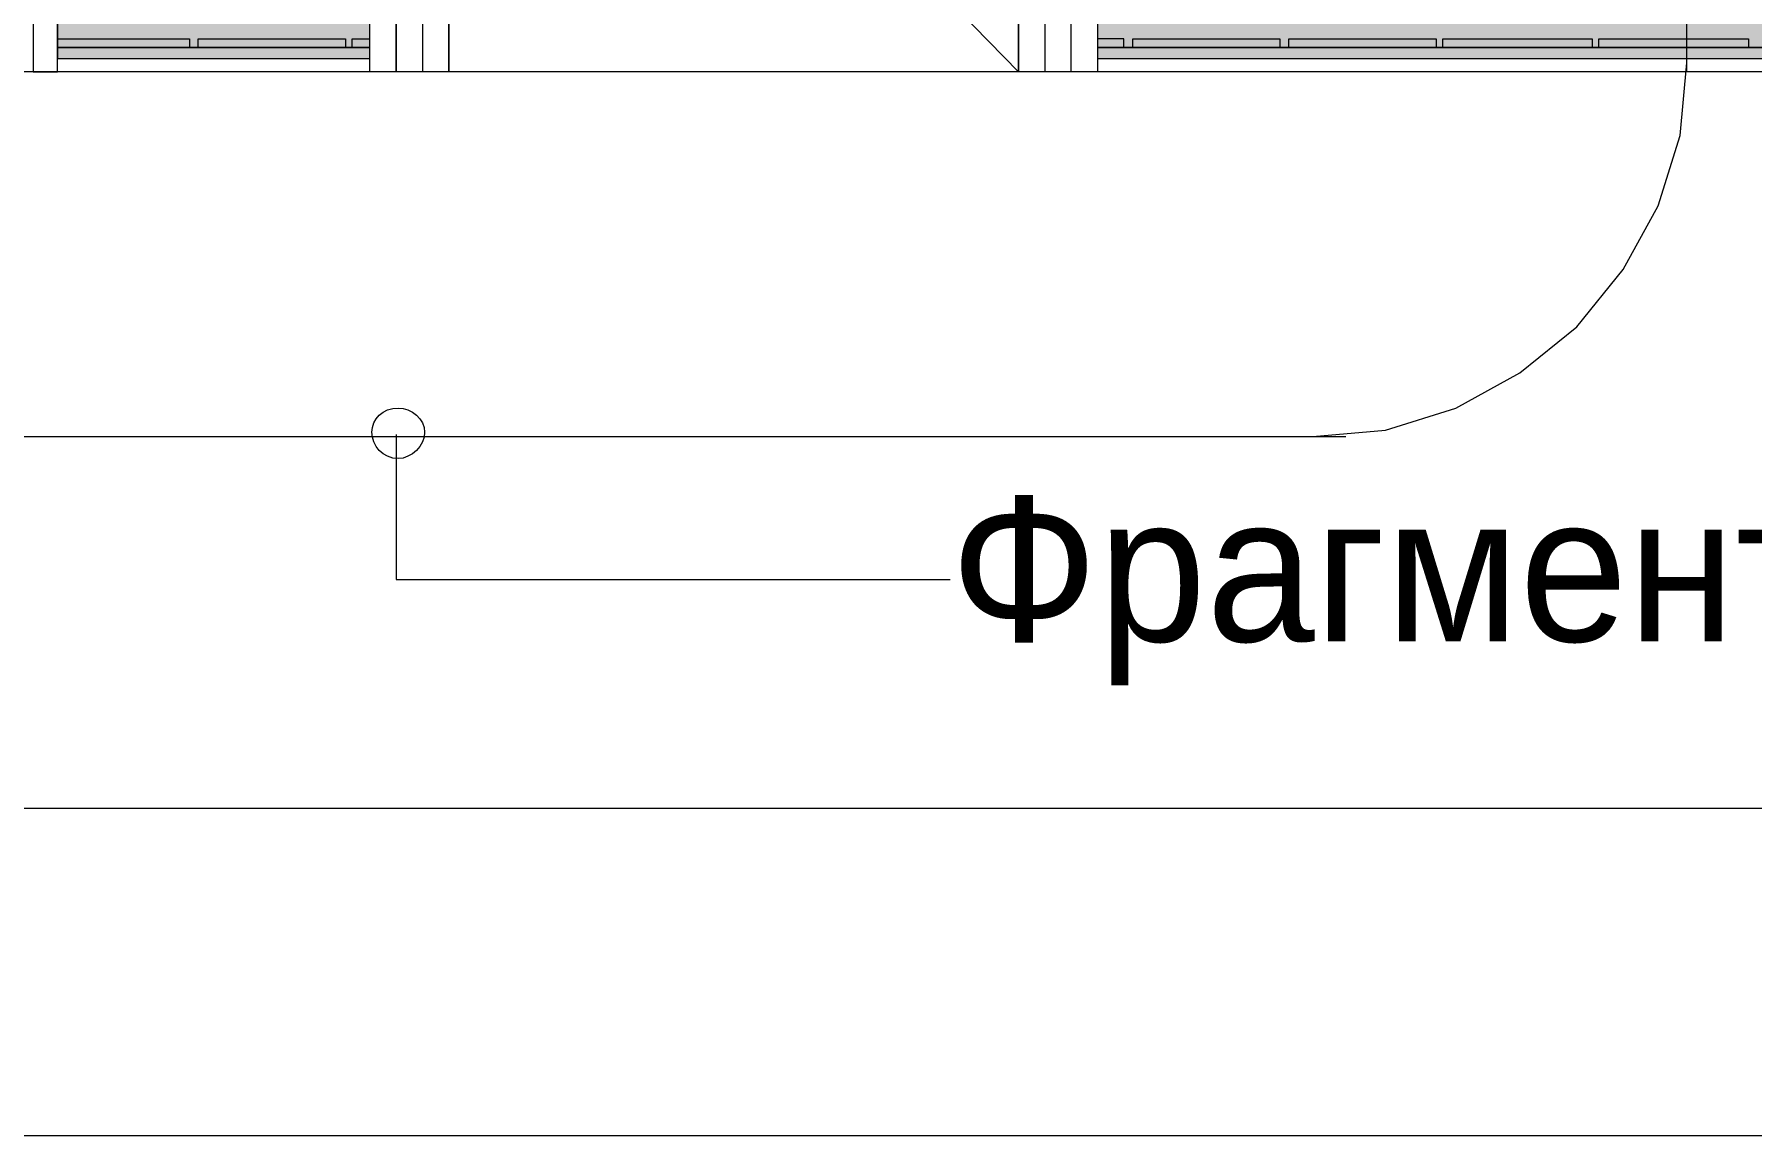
# Model space of a CAD drawing. Header units: millimetres. Extents: x -28928 to 100580, y -22867 to 36490.
# Drawn here: x -19322 to -16018, y 14249 to 16369 of the extents above; entities that cross this region are included whole.
import ezdxf

# ---------------------------------------------------------------- set-up
doc = ezdxf.new("R2010")
doc.units = ezdxf.units.MM
doc.layers.add('PDF _Геометрия', color=7, linetype='Continuous', true_color=0x8f8e8d)
doc.layers.add('PDF _Сплошная заливка', color=7, linetype='Continuous', true_color=0xffffff)
doc.layers.add('PDF _Текст', color=7, linetype='Continuous')

msp = doc.modelspace()

# ---------------------------------------------------------------- hatches: boundary and pattern name
at = {"layer": 'PDF _Сплошная заливка', "true_color": 0xdcd6cf, "transparency": 33554559}
msp.add_hatch(color=254, dxfattribs=at).paths.add_polyline_path([(-18676.63686926917, 16343.3513880535), (-18676.63686926917, 19592.5821572843), (-17276.25225388454, 19592.5821572843), (-17276.25225388454, 16343.3513880535), (19112.59389996202, 16343.3513880535), (19112.59389996202, 30089.12061882288), (-21853.9445615769, 30089.12061882288), (-21853.9445615769, 16343.3513880535), (-21375.86763849998, 16343.3513880535), (-21375.86763849998, 19592.5821572843), (-19277.40610003841, 19592.5821572843), (-19277.40610003841, 16343.3513880535)])

# ---------------------------------------------------------------- linework, layer by layer
at = {"layer": 'PDF _Геометрия', "color": 7, "lineweight": 9}
for points in [[(-21375.86763849998, 16343.3513880535), (-21853.9445615769, 16343.3513880535), (-21375.86763849998, 16343.3513880535), (-21853.9445615769, 16343.3513880535), (-21375.86763849998, 16343.3513880535), (-21375.86763849998, 19592.5821572843), (-19277.40610003841, 19592.5821572843), (-19277.40610003841, 16343.3513880535), (-18676.63686926917, 16343.3513880535), (-18676.63686926917, 19592.5821572843), (-17276.25225388454, 19592.5821572843), (-17276.25225388454, 16343.3513880535), (19112.59389996202, 16343.3513880535), (19112.59389996202, 30089.12061882288), (19112.59389996202, 16343.3513880535), (19133.74774611586, 16343.3513880535), (19133.74774611586, 30089.12061882288), (19133.74774611586, 16343.3513880535), (52641.44005380855, 16343.3513880535)], [(-16142.40610003839, 16296.81292651504), (-16142.40610003839, 19753.35138805354)], [(-19374.71379234611, 16296.81292651504), (-19374.71379234611, 18619.50523420737), (-19374.71379234611, 19541.81292651507), (-21274.32917696152, 19541.81292651507), (-21274.32917696152, 19491.04369574584), (-19374.71379234611, 19491.04369574584), (-19374.71379234611, 19541.81292651507), (-19323.94456157688, 19541.81292651507), (-19323.94456157688, 18619.50523420737), (-19323.94456157688, 16296.81292651504), (-19277.40610003841, 16296.81292651504), (-19277.40610003841, 18619.50523420737), (-19277.40610003841, 19516.42831113045), (-19277.40610003841, 19592.5821572843), (-19323.94456157688, 19592.5821572843), (-19323.94456157688, 19516.42831113045), (-19323.94456157688, 18619.50523420737), (-19323.94456157688, 16296.81292651504)], [(-18625.86763849994, 16296.81292651504), (-18625.86763849994, 18619.50523420737), (-18625.86763849994, 19541.81292651507), (-18600.48302311532, 19541.81292651507), (-17352.4061000384, 19541.81292651507), (-17327.02148465378, 19541.81292651507), (-17327.02148465378, 19592.5821572843), (-17352.4061000384, 19592.5821572843), (-18600.48302311532, 19592.5821572843), (-18625.86763849994, 19592.5821572843), (-18625.86763849994, 19541.81292651507), (-18575.09840773071, 19541.81292651507), (-18575.09840773071, 18619.50523420737), (-18575.09840773071, 16296.81292651504)], [(-17327.02148465378, 16296.81292651504), (-17327.02148465378, 18619.50523420737), (-17327.02148465378, 19516.42831113045), (-17327.02148465378, 19592.5821572843), (-17276.25225388454, 19592.5821572843), (-17276.25225388454, 19516.42831113045), (-17276.25225388454, 18619.50523420737), (-17276.25225388454, 16296.81292651504), (-17327.02148465378, 16296.81292651504), (-17327.02148465378, 18619.50523420737), (-17327.02148465378, 19541.81292651507), (-17377.79071542301, 19541.81292651507), (-17377.79071542301, 18619.50523420737), (-17377.79071542301, 16296.81292651504)], [(-17428.55994619224, 18543.35138805353), (-18524.32917696148, 17417.9667726689), (-17428.55994619224, 16296.81292651504), (-17428.55994619224, 18543.35138805353), (-18524.32917696148, 18543.35138805353), (-18524.32917696148, 16296.81292651504)], [(-18676.63686926917, 16343.3513880535), (-19277.40610003841, 16343.3513880535), (-18676.63686926917, 16343.3513880535)], [(82117.20928457812, 14536.81292651502), (82117.20928457812, 16296.81292651504), (63269.13236150099, 16296.81292651504), (-22471.63686926922, 16296.81292651504)], [(-16861.63686926915, 15594.50523420734), (-16722.02148465376, 15607.19754189964), (-16586.63686926916, 15649.50523420734), (-16463.94456157685, 15717.19754189965), (-16353.94456157684, 15806.0436957458), (-16265.09840773068, 15916.0436957458), (-16197.40610003838, 16038.73600343811), (-16155.09840773069, 16174.12061882273), (-16142.40610003839, 16313.73600343812)], [(-18625.86763849994, 15598.73600343811), (-18625.86763849994, 15319.50523420734), (-17559.71379234608, 15319.50523420734)], [(-22793.17533080768, 15594.50523420734), (-16798.17533080761, 15594.50523420734)], [(-21642.40610003844, 14879.50523420734), (18850.28620765432, 14879.50523420734), (18778.36313073124, 14807.58215728425)], [(-21642.40610003844, 14249.1206188227), (82028.36313073197, 14249.1206188227)]]:
    msp.add_lwpolyline(points, dxfattribs=at)
for points in [[(-18676.63686926917, 16296.81292651504), (-18676.63686926917, 18619.50523420737), (-18676.63686926917, 19516.42831113045), (-18676.63686926917, 19592.5821572843), (-18625.86763849994, 19592.5821572843), (-18625.86763849994, 19516.42831113045), (-18625.86763849994, 18619.50523420737), (-18625.86763849994, 16296.81292651504)], [(-18524.32917696148, 16296.81292651504), (-18524.32917696148, 18543.35138805353), (-17428.55994619224, 18543.35138805353), (-17428.55994619224, 16296.81292651504)], [(-18676.63686926917, 16322.19754189966), (-18676.63686926917, 16343.3513880535), (-19277.40610003841, 16343.3513880535), (-19277.40610003841, 16322.19754189966)], [(62173.36313073173, 16322.19754189966), (62173.36313073173, 16343.3513880535), (-17276.25225388454, 16343.3513880535), (19112.59389996202, 16343.3513880535), (-17276.25225388454, 16343.3513880535), (-17276.25225388454, 16322.19754189966)]]:
    msp.add_lwpolyline(points, close=True, dxfattribs=at)
at = {"layer": 'PDF _Геометрия', "lineweight": 9}
for points in [[(-19277.40610003841, 16360.27446497658), (-19167.40610003841, 16360.27446497658), (-19023.55994619226, 16360.27446497658), (-19023.55994619226, 16343.3513880535)], [(-19006.63686926918, 16343.3513880535), (-19006.63686926918, 16360.27446497658), (-18867.02148465379, 16360.27446497658), (-18723.17533080764, 16360.27446497658), (-18723.17533080764, 16343.3513880535)], [(-18710.48302311533, 16343.3513880535), (-18710.48302311533, 16360.27446497658), (-18676.63686926917, 16360.27446497658)], [(-17225.48302311532, 16343.3513880535), (-17225.48302311532, 16360.27446497658), (-17276.25225388454, 16360.27446497658)], [(-17208.55994619225, 16343.3513880535), (-17208.55994619225, 16360.27446497658), (-17068.94456157686, 16360.27446497658), (-16925.09840773069, 16360.27446497658), (-16925.09840773069, 16343.3513880535)], [(-16908.17533080762, 16343.3513880535), (-16908.17533080762, 16360.27446497658), (-16768.55994619223, 16360.27446497658), (-16624.71379234608, 16360.27446497658), (-16624.71379234608, 16343.3513880535)], [(-16612.02148465378, 16343.3513880535), (-16612.02148465378, 16360.27446497658), (-16468.17533080761, 16360.27446497658), (-16324.32917696146, 16360.27446497658), (-16324.32917696146, 16343.3513880535)], [(-16311.63686926915, 16343.3513880535), (-16311.63686926915, 16360.27446497658), (-16167.790715423, 16360.27446497658), (-16023.94456157683, 16360.27446497658), (-16023.94456157683, 16343.3513880535)]]:
    msp.add_lwpolyline(points, dxfattribs=at)
at = {"layer": 'PDF _Геометрия', "color": 7, "lineweight": 9}
for points in [[(-18672.40610003841, 15602.96677266888), (-18672.40610003841, 15628.3513880535), (-18651.25225388456, 15649.50523420734), (-18621.63686926918, 15649.50523420734)], [(-18672.40610003841, 15602.96677266888), (-18672.40610003841, 15628.3513880535), (-18651.25225388456, 15649.50523420734), (-18621.63686926918, 15649.50523420734)], [(-18621.63686926918, 15649.50523420734), (-18596.25225388456, 15649.50523420734), (-18570.86763849995, 15628.3513880535), (-18570.86763849995, 15602.96677266888)], [(-18621.63686926918, 15649.50523420734), (-18596.25225388456, 15649.50523420734), (-18570.86763849995, 15628.3513880535), (-18570.86763849995, 15602.96677266888)], [(-18621.63686926918, 15552.19754189965), (-18651.25225388456, 15552.19754189965), (-18672.40610003841, 15577.58215728427), (-18672.40610003841, 15602.96677266888)], [(-18621.63686926918, 15552.19754189965), (-18651.25225388456, 15552.19754189965), (-18672.40610003841, 15577.58215728427), (-18672.40610003841, 15602.96677266888)], [(-18570.86763849995, 15602.96677266888), (-18570.86763849995, 15577.58215728427), (-18596.25225388456, 15552.19754189965), (-18621.63686926918, 15552.19754189965)], [(-18570.86763849995, 15602.96677266888), (-18570.86763849995, 15577.58215728427), (-18596.25225388456, 15552.19754189965), (-18621.63686926918, 15552.19754189965)]]:
    msp.add_open_spline(points, degree=3, dxfattribs=at)
at = {"layer": 'PDF _Сплошная заливка', "color": 252, "lineweight": 9, "true_color": 0xa48f7a, "transparency": 33554559}
for points in [[(-19277.40610003841, 16343.3513880535), (-19277.40610003841, 16322.19754189966), (-18676.63686926917, 16343.3513880535), (-18676.63686926917, 16322.19754189966)], [(-17276.25225388454, 16343.3513880535), (-17276.25225388454, 16322.19754189966), (62173.36313073173, 16343.3513880535), (62173.36313073173, 16322.19754189966)]]:
    msp.add_solid(points, dxfattribs=at)

# ---------------------------------------------------------------- texts
at = {"layer": 'PDF _Текст', "insert": (-17559.96528762428, 15298.05470431888), "char_height": 280.1272685734552, "attachment_point": 4, "style": ''}
msp.add_mtext('Фрагмент №1 (см. лист 7)', dxfattribs=at)

doc.saveas('drawing.dxf')
